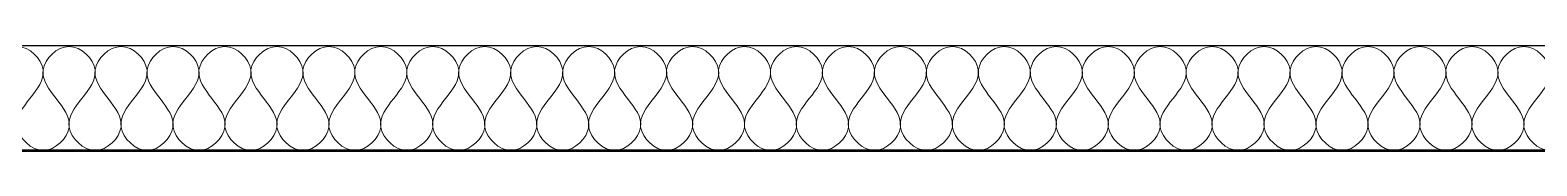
# Model space of a CAD drawing. Header units: metres. Extents: x 125 to 1179, y 511 to 749.
# Drawn here: x 857.1 to 885.82, y 527.83 to 529.83 of the extents above; entities that cross this region are included whole.
import ezdxf

# ---------------------------------------------------------------- set-up
doc = ezdxf.new("R2010")
doc.units = ezdxf.units.M
doc.layers.add('Text18', color=8, linetype='Continuous', lineweight=18)

msp = doc.modelspace()

# ---------------------------------------------------------------- linework, layer by layer
for p, q in [((830.635, 529.829), (1170.635, 529.829)), ((828.635, 527.829), (1172.635, 527.829))]:
    msp.add_line(p, q)
at = {"lineweight": 50}
msp.add_line((822.635, 527.829), (1178.635, 527.829), dxfattribs=at)
at = {"layer": 'Text18', "color": 0, "ltscale": 0.5}
for points, knots in [([(856.362, 529.364), (856.392, 529.578), (856.857, 530.042), (857.742, 529.161), (856.459, 528.478), (857.13, 527.83), (857.352, 527.829)], [2.217326, 2.217326, 2.217326, 2.217326, 2.553667, 2.890008, 3.49416, 3.830501, 3.830501, 3.830501, 3.830501]), ([(857.352, 529.364), (857.382, 529.578), (857.847, 530.042), (858.732, 529.161), (857.45, 528.478), (858.121, 527.83), (858.343, 527.829)], [2.217326, 2.217326, 2.217326, 2.217326, 2.553667, 2.890008, 3.49416, 3.830501, 3.830501, 3.830501, 3.830501]), ([(858.343, 529.364), (858.372, 529.578), (858.837, 530.042), (859.723, 529.161), (858.44, 528.478), (859.111, 527.83), (859.333, 527.829)], [2.217326, 2.217326, 2.217326, 2.217326, 2.553667, 2.890008, 3.49416, 3.830501, 3.830501, 3.830501, 3.830501]), ([(859.333, 529.364), (859.362, 529.578), (859.828, 530.042), (860.713, 529.161), (859.43, 528.478), (860.101, 527.83), (860.323, 527.829)], [2.217326, 2.217326, 2.217326, 2.217326, 2.553667, 2.890008, 3.49416, 3.830501, 3.830501, 3.830501, 3.830501]), ([(860.323, 529.364), (860.353, 529.578), (860.818, 530.042), (861.703, 529.161), (860.42, 528.478), (861.091, 527.83), (861.313, 527.829)], [2.217326, 2.217326, 2.217326, 2.217326, 2.553667, 2.890008, 3.49416, 3.830501, 3.830501, 3.830501, 3.830501]), ([(861.313, 529.364), (861.343, 529.578), (861.808, 530.042), (862.693, 529.161), (861.411, 528.478), (862.082, 527.83), (862.304, 527.829)], [2.217326, 2.217326, 2.217326, 2.217326, 2.553667, 2.890008, 3.49416, 3.830501, 3.830501, 3.830501, 3.830501]), ([(862.304, 529.364), (862.333, 529.578), (862.798, 530.042), (863.684, 529.161), (862.401, 528.478), (863.072, 527.83), (863.294, 527.829)], [2.217326, 2.217326, 2.217326, 2.217326, 2.553667, 2.890008, 3.49416, 3.830501, 3.830501, 3.830501, 3.830501]), ([(863.294, 529.364), (863.323, 529.578), (863.789, 530.042), (864.674, 529.161), (863.391, 528.478), (864.062, 527.83), (864.284, 527.829)], [2.217326, 2.217326, 2.217326, 2.217326, 2.553667, 2.890008, 3.49416, 3.830501, 3.830501, 3.830501, 3.830501]), ([(864.284, 529.364), (864.314, 529.578), (864.779, 530.042), (865.664, 529.161), (864.381, 528.478), (865.052, 527.83), (865.274, 527.829)], [2.217326, 2.217326, 2.217326, 2.217326, 2.553667, 2.890008, 3.49416, 3.830501, 3.830501, 3.830501, 3.830501]), ([(865.274, 529.364), (865.304, 529.578), (865.769, 530.042), (866.655, 529.161), (865.372, 528.478), (866.043, 527.83), (866.265, 527.829)], [2.217326, 2.217326, 2.217326, 2.217326, 2.553667, 2.890008, 3.49416, 3.830501, 3.830501, 3.830501, 3.830501]), ([(866.265, 529.364), (866.294, 529.578), (866.759, 530.042), (867.645, 529.161), (866.362, 528.478), (867.033, 527.83), (867.255, 527.829)], [2.217326, 2.217326, 2.217326, 2.217326, 2.553667, 2.890008, 3.49416, 3.830501, 3.830501, 3.830501, 3.830501]), ([(867.255, 529.364), (867.284, 529.578), (867.75, 530.042), (868.635, 529.161), (867.352, 528.478), (868.023, 527.83), (868.245, 527.829)], [2.217326, 2.217326, 2.217326, 2.217326, 2.553667, 2.890008, 3.49416, 3.830501, 3.830501, 3.830501, 3.830501]), ([(868.245, 529.364), (868.275, 529.578), (868.74, 530.042), (869.625, 529.161), (868.342, 528.478), (869.013, 527.83), (869.235, 527.829)], [2.217326, 2.217326, 2.217326, 2.217326, 2.553667, 2.890008, 3.49416, 3.830501, 3.830501, 3.830501, 3.830501]), ([(869.235, 529.364), (869.265, 529.578), (869.73, 530.042), (870.616, 529.161), (869.333, 528.478), (870.004, 527.83), (870.226, 527.829)], [2.217326, 2.217326, 2.217326, 2.217326, 2.553667, 2.890008, 3.49416, 3.830501, 3.830501, 3.830501, 3.830501]), ([(870.226, 529.364), (870.255, 529.578), (870.72, 530.042), (871.606, 529.161), (870.323, 528.478), (870.994, 527.83), (871.216, 527.829)], [2.217326, 2.217326, 2.217326, 2.217326, 2.553667, 2.890008, 3.49416, 3.830501, 3.830501, 3.830501, 3.830501]), ([(871.216, 529.364), (871.245, 529.578), (871.711, 530.042), (872.596, 529.161), (871.313, 528.478), (871.984, 527.83), (872.206, 527.829)], [2.217326, 2.217326, 2.217326, 2.217326, 2.553667, 2.890008, 3.49416, 3.830501, 3.830501, 3.830501, 3.830501]), ([(872.206, 529.364), (872.236, 529.578), (872.701, 530.042), (873.586, 529.161), (872.304, 528.478), (872.974, 527.83), (873.196, 527.829)], [2.217326, 2.217326, 2.217326, 2.217326, 2.553667, 2.890008, 3.49416, 3.830501, 3.830501, 3.830501, 3.830501]), ([(873.196, 529.364), (873.226, 529.578), (873.691, 530.042), (874.577, 529.161), (873.294, 528.478), (873.965, 527.83), (874.187, 527.829)], [2.217326, 2.217326, 2.217326, 2.217326, 2.553667, 2.890008, 3.49416, 3.830501, 3.830501, 3.830501, 3.830501]), ([(874.187, 529.364), (874.216, 529.578), (874.681, 530.042), (875.567, 529.161), (874.284, 528.478), (874.955, 527.83), (875.177, 527.829)], [2.217326, 2.217326, 2.217326, 2.217326, 2.553667, 2.890008, 3.49416, 3.830501, 3.830501, 3.830501, 3.830501]), ([(875.177, 529.364), (875.206, 529.578), (875.672, 530.042), (876.557, 529.161), (875.274, 528.478), (875.945, 527.83), (876.167, 527.829)], [2.217326, 2.217326, 2.217326, 2.217326, 2.553667, 2.890008, 3.49416, 3.830501, 3.830501, 3.830501, 3.830501]), ([(876.167, 529.364), (876.197, 529.578), (876.662, 530.042), (877.547, 529.161), (876.265, 528.478), (876.935, 527.83), (877.157, 527.829)], [2.217326, 2.217326, 2.217326, 2.217326, 2.553667, 2.890008, 3.49416, 3.830501, 3.830501, 3.830501, 3.830501]), ([(877.157, 529.364), (877.187, 529.578), (877.652, 530.042), (878.538, 529.161), (877.255, 528.478), (877.926, 527.83), (878.148, 527.829)], [2.217326, 2.217326, 2.217326, 2.217326, 2.553667, 2.890008, 3.49416, 3.830501, 3.830501, 3.830501, 3.830501]), ([(878.148, 529.364), (878.177, 529.578), (878.642, 530.042), (879.528, 529.161), (878.245, 528.478), (878.916, 527.83), (879.138, 527.829)], [2.217326, 2.217326, 2.217326, 2.217326, 2.553667, 2.890008, 3.49416, 3.830501, 3.830501, 3.830501, 3.830501]), ([(879.138, 529.364), (879.167, 529.578), (879.633, 530.042), (880.518, 529.161), (879.235, 528.478), (879.906, 527.83), (880.128, 527.829)], [2.217326, 2.217326, 2.217326, 2.217326, 2.553667, 2.890008, 3.49416, 3.830501, 3.830501, 3.830501, 3.830501]), ([(880.128, 529.364), (880.158, 529.578), (880.623, 530.042), (881.508, 529.161), (880.226, 528.478), (880.896, 527.83), (881.118, 527.829)], [2.217326, 2.217326, 2.217326, 2.217326, 2.553667, 2.890008, 3.49416, 3.830501, 3.830501, 3.830501, 3.830501]), ([(881.118, 529.364), (881.148, 529.578), (881.613, 530.042), (882.499, 529.161), (881.216, 528.478), (881.887, 527.83), (882.109, 527.829)], [2.217326, 2.217326, 2.217326, 2.217326, 2.553667, 2.890008, 3.49416, 3.830501, 3.830501, 3.830501, 3.830501]), ([(882.109, 529.364), (882.138, 529.578), (882.603, 530.042), (883.489, 529.161), (882.206, 528.478), (882.877, 527.83), (883.099, 527.829)], [2.217326, 2.217326, 2.217326, 2.217326, 2.553667, 2.890008, 3.49416, 3.830501, 3.830501, 3.830501, 3.830501]), ([(883.099, 529.364), (883.128, 529.578), (883.594, 530.042), (884.479, 529.161), (883.196, 528.478), (883.867, 527.83), (884.089, 527.829)], [2.217326, 2.217326, 2.217326, 2.217326, 2.553667, 2.890008, 3.49416, 3.830501, 3.830501, 3.830501, 3.830501]), ([(884.089, 529.364), (884.119, 529.578), (884.584, 530.042), (885.469, 529.161), (884.187, 528.478), (884.857, 527.83), (885.079, 527.829)], [2.217326, 2.217326, 2.217326, 2.217326, 2.553667, 2.890008, 3.49416, 3.830501, 3.830501, 3.830501, 3.830501]), ([(885.079, 529.364), (885.109, 529.578), (885.574, 530.042), (886.46, 529.161), (885.177, 528.478), (885.848, 527.83), (886.07, 527.829)], [2.217326, 2.217326, 2.217326, 2.217326, 2.553667, 2.890008, 3.49416, 3.830501, 3.830501, 3.830501, 3.830501]), ([(857.352, 527.829), (857.585, 527.832), (858.236, 528.476), (857.299, 528.981), (857.352, 529.364)], [1.2768335, 1.2768335, 1.2768335, 1.2768335, 1.6131741, 2.2173264, 2.2173264, 2.2173264, 2.2173264]), ([(858.343, 527.829), (858.575, 527.832), (859.226, 528.476), (858.289, 528.981), (858.343, 529.364)], [1.2768335, 1.2768335, 1.2768335, 1.2768335, 1.6131741, 2.2173264, 2.2173264, 2.2173264, 2.2173264]), ([(859.333, 527.829), (859.565, 527.832), (860.216, 528.476), (859.28, 528.981), (859.333, 529.364)], [1.2768335, 1.2768335, 1.2768335, 1.2768335, 1.6131741, 2.2173264, 2.2173264, 2.2173264, 2.2173264]), ([(860.323, 527.829), (860.556, 527.832), (861.206, 528.476), (860.27, 528.981), (860.323, 529.364)], [1.2768335, 1.2768335, 1.2768335, 1.2768335, 1.6131741, 2.2173264, 2.2173264, 2.2173264, 2.2173264]), ([(861.313, 527.829), (861.546, 527.832), (862.197, 528.476), (861.26, 528.981), (861.313, 529.364)], [1.2768335, 1.2768335, 1.2768335, 1.2768335, 1.6131741, 2.2173264, 2.2173264, 2.2173264, 2.2173264]), ([(862.304, 527.829), (862.536, 527.832), (863.187, 528.476), (862.25, 528.981), (862.304, 529.364)], [1.2768335, 1.2768335, 1.2768335, 1.2768335, 1.6131741, 2.2173264, 2.2173264, 2.2173264, 2.2173264]), ([(863.294, 527.829), (863.526, 527.832), (864.177, 528.476), (863.241, 528.981), (863.294, 529.364)], [1.2768335, 1.2768335, 1.2768335, 1.2768335, 1.6131741, 2.2173264, 2.2173264, 2.2173264, 2.2173264]), ([(864.284, 527.829), (864.517, 527.832), (865.167, 528.476), (864.231, 528.981), (864.284, 529.364)], [1.2768335, 1.2768335, 1.2768335, 1.2768335, 1.6131741, 2.2173264, 2.2173264, 2.2173264, 2.2173264]), ([(865.274, 527.829), (865.507, 527.832), (866.158, 528.476), (865.221, 528.981), (865.274, 529.364)], [1.2768335, 1.2768335, 1.2768335, 1.2768335, 1.6131741, 2.2173264, 2.2173264, 2.2173264, 2.2173264]), ([(866.265, 527.829), (866.497, 527.832), (867.148, 528.476), (866.211, 528.981), (866.265, 529.364)], [1.2768335, 1.2768335, 1.2768335, 1.2768335, 1.6131741, 2.2173264, 2.2173264, 2.2173264, 2.2173264]), ([(867.255, 527.829), (867.488, 527.832), (868.138, 528.476), (867.202, 528.981), (867.255, 529.364)], [1.2768335, 1.2768335, 1.2768335, 1.2768335, 1.6131741, 2.2173264, 2.2173264, 2.2173264, 2.2173264]), ([(868.245, 527.829), (868.478, 527.832), (869.128, 528.476), (868.192, 528.981), (868.245, 529.364)], [1.2768335, 1.2768335, 1.2768335, 1.2768335, 1.6131741, 2.2173264, 2.2173264, 2.2173264, 2.2173264]), ([(869.235, 527.829), (869.468, 527.832), (870.119, 528.476), (869.182, 528.981), (869.235, 529.364)], [1.2768335, 1.2768335, 1.2768335, 1.2768335, 1.6131741, 2.2173264, 2.2173264, 2.2173264, 2.2173264]), ([(870.226, 527.829), (870.458, 527.832), (871.109, 528.476), (870.172, 528.981), (870.226, 529.364)], [1.2768335, 1.2768335, 1.2768335, 1.2768335, 1.6131741, 2.2173264, 2.2173264, 2.2173264, 2.2173264]), ([(871.216, 527.829), (871.449, 527.832), (872.099, 528.476), (871.163, 528.981), (871.216, 529.364)], [1.2768335, 1.2768335, 1.2768335, 1.2768335, 1.6131741, 2.2173264, 2.2173264, 2.2173264, 2.2173264]), ([(872.206, 527.829), (872.439, 527.832), (873.09, 528.476), (872.153, 528.981), (872.206, 529.364)], [1.2768335, 1.2768335, 1.2768335, 1.2768335, 1.6131741, 2.2173264, 2.2173264, 2.2173264, 2.2173264]), ([(873.196, 527.829), (873.429, 527.832), (874.08, 528.476), (873.143, 528.981), (873.196, 529.364)], [1.2768335, 1.2768335, 1.2768335, 1.2768335, 1.6131741, 2.2173264, 2.2173264, 2.2173264, 2.2173264]), ([(874.187, 527.829), (874.419, 527.832), (875.07, 528.476), (874.133, 528.981), (874.187, 529.364)], [1.2768335, 1.2768335, 1.2768335, 1.2768335, 1.6131741, 2.2173264, 2.2173264, 2.2173264, 2.2173264]), ([(875.177, 527.829), (875.41, 527.832), (876.06, 528.476), (875.124, 528.981), (875.177, 529.364)], [1.2768335, 1.2768335, 1.2768335, 1.2768335, 1.6131741, 2.2173264, 2.2173264, 2.2173264, 2.2173264]), ([(876.167, 527.829), (876.4, 527.832), (877.051, 528.476), (876.114, 528.981), (876.167, 529.364)], [1.2768335, 1.2768335, 1.2768335, 1.2768335, 1.6131741, 2.2173264, 2.2173264, 2.2173264, 2.2173264]), ([(877.157, 527.829), (877.39, 527.832), (878.041, 528.476), (877.104, 528.981), (877.157, 529.364)], [1.2768335, 1.2768335, 1.2768335, 1.2768335, 1.6131741, 2.2173264, 2.2173264, 2.2173264, 2.2173264]), ([(878.148, 527.829), (878.38, 527.832), (879.031, 528.476), (878.094, 528.981), (878.148, 529.364)], [1.2768335, 1.2768335, 1.2768335, 1.2768335, 1.6131741, 2.2173264, 2.2173264, 2.2173264, 2.2173264]), ([(879.138, 527.829), (879.371, 527.832), (880.021, 528.476), (879.085, 528.981), (879.138, 529.364)], [1.2768335, 1.2768335, 1.2768335, 1.2768335, 1.6131741, 2.2173264, 2.2173264, 2.2173264, 2.2173264]), ([(880.128, 527.829), (880.361, 527.832), (881.012, 528.476), (880.075, 528.981), (880.128, 529.364)], [1.2768335, 1.2768335, 1.2768335, 1.2768335, 1.6131741, 2.2173264, 2.2173264, 2.2173264, 2.2173264]), ([(881.118, 527.829), (881.351, 527.832), (882.002, 528.476), (881.065, 528.981), (881.118, 529.364)], [1.2768335, 1.2768335, 1.2768335, 1.2768335, 1.6131741, 2.2173264, 2.2173264, 2.2173264, 2.2173264]), ([(882.109, 527.829), (882.341, 527.832), (882.992, 528.476), (882.055, 528.981), (882.109, 529.364)], [1.2768335, 1.2768335, 1.2768335, 1.2768335, 1.6131741, 2.2173264, 2.2173264, 2.2173264, 2.2173264]), ([(883.099, 527.829), (883.332, 527.832), (883.982, 528.476), (883.046, 528.981), (883.099, 529.364)], [1.2768335, 1.2768335, 1.2768335, 1.2768335, 1.6131741, 2.2173264, 2.2173264, 2.2173264, 2.2173264]), ([(884.089, 527.829), (884.322, 527.832), (884.973, 528.476), (884.036, 528.981), (884.089, 529.364)], [1.2768335, 1.2768335, 1.2768335, 1.2768335, 1.6131741, 2.2173264, 2.2173264, 2.2173264, 2.2173264]), ([(885.079, 527.829), (885.312, 527.832), (885.963, 528.476), (885.026, 528.981), (885.079, 529.364)], [1.2768335, 1.2768335, 1.2768335, 1.2768335, 1.6131741, 2.2173264, 2.2173264, 2.2173264, 2.2173264])]:
    msp.add_open_spline(points, degree=3, knots=knots, dxfattribs=at)

doc.saveas('drawing.dxf')
